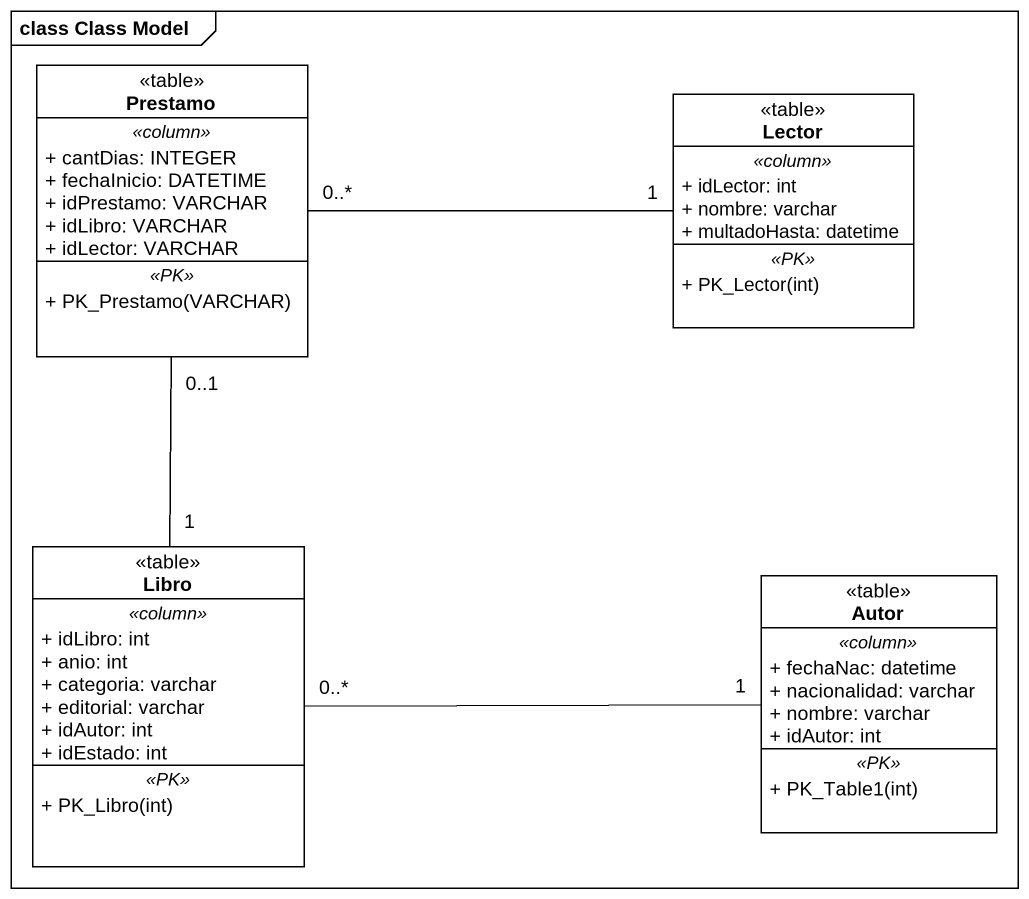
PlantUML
@startuml
mainframe class Class Model
hide circle
hide empty members
skinparam classAttributeIconSize 0
class Prestamo <<table>> {
  .. <<column>> ..
  + cantDias: INTEGER
  + fechaInicio: DATETIME
  + idPrestamo: VARCHAR
  + idLibro: VARCHAR
  + idLector: VARCHAR
  .. <<PK>> ..
  + PK_Prestamo(VARCHAR)
}
class Lector <<table>> {
  .. <<column>> ..
  + idLector: int
  + nombre: varchar
  + multadoHasta: datetime
  .. <<PK>> ..
  + PK_Lector(int)
}
class Libro <<table>> {
  .. <<column>> ..
  + idLibro: int
  + anio: int
  + categoria: varchar
  + editorial: varchar
  + idAutor: int
  + idEstado: int
  .. <<PK>> ..
  + PK_Libro(int)
}
class Autor <<table>> {
  .. <<column>> ..
  + fechaNac: datetime
  + nacionalidad: varchar
  + nombre: varchar
  + idAutor: int
  .. <<PK>> ..
  + PK_Table1(int)
}
Prestamo "0..*" -right- "1" Lector
Libro "1" -up- "0..1" Prestamo
Libro "0..*" -right- "1" Autor
@enduml
